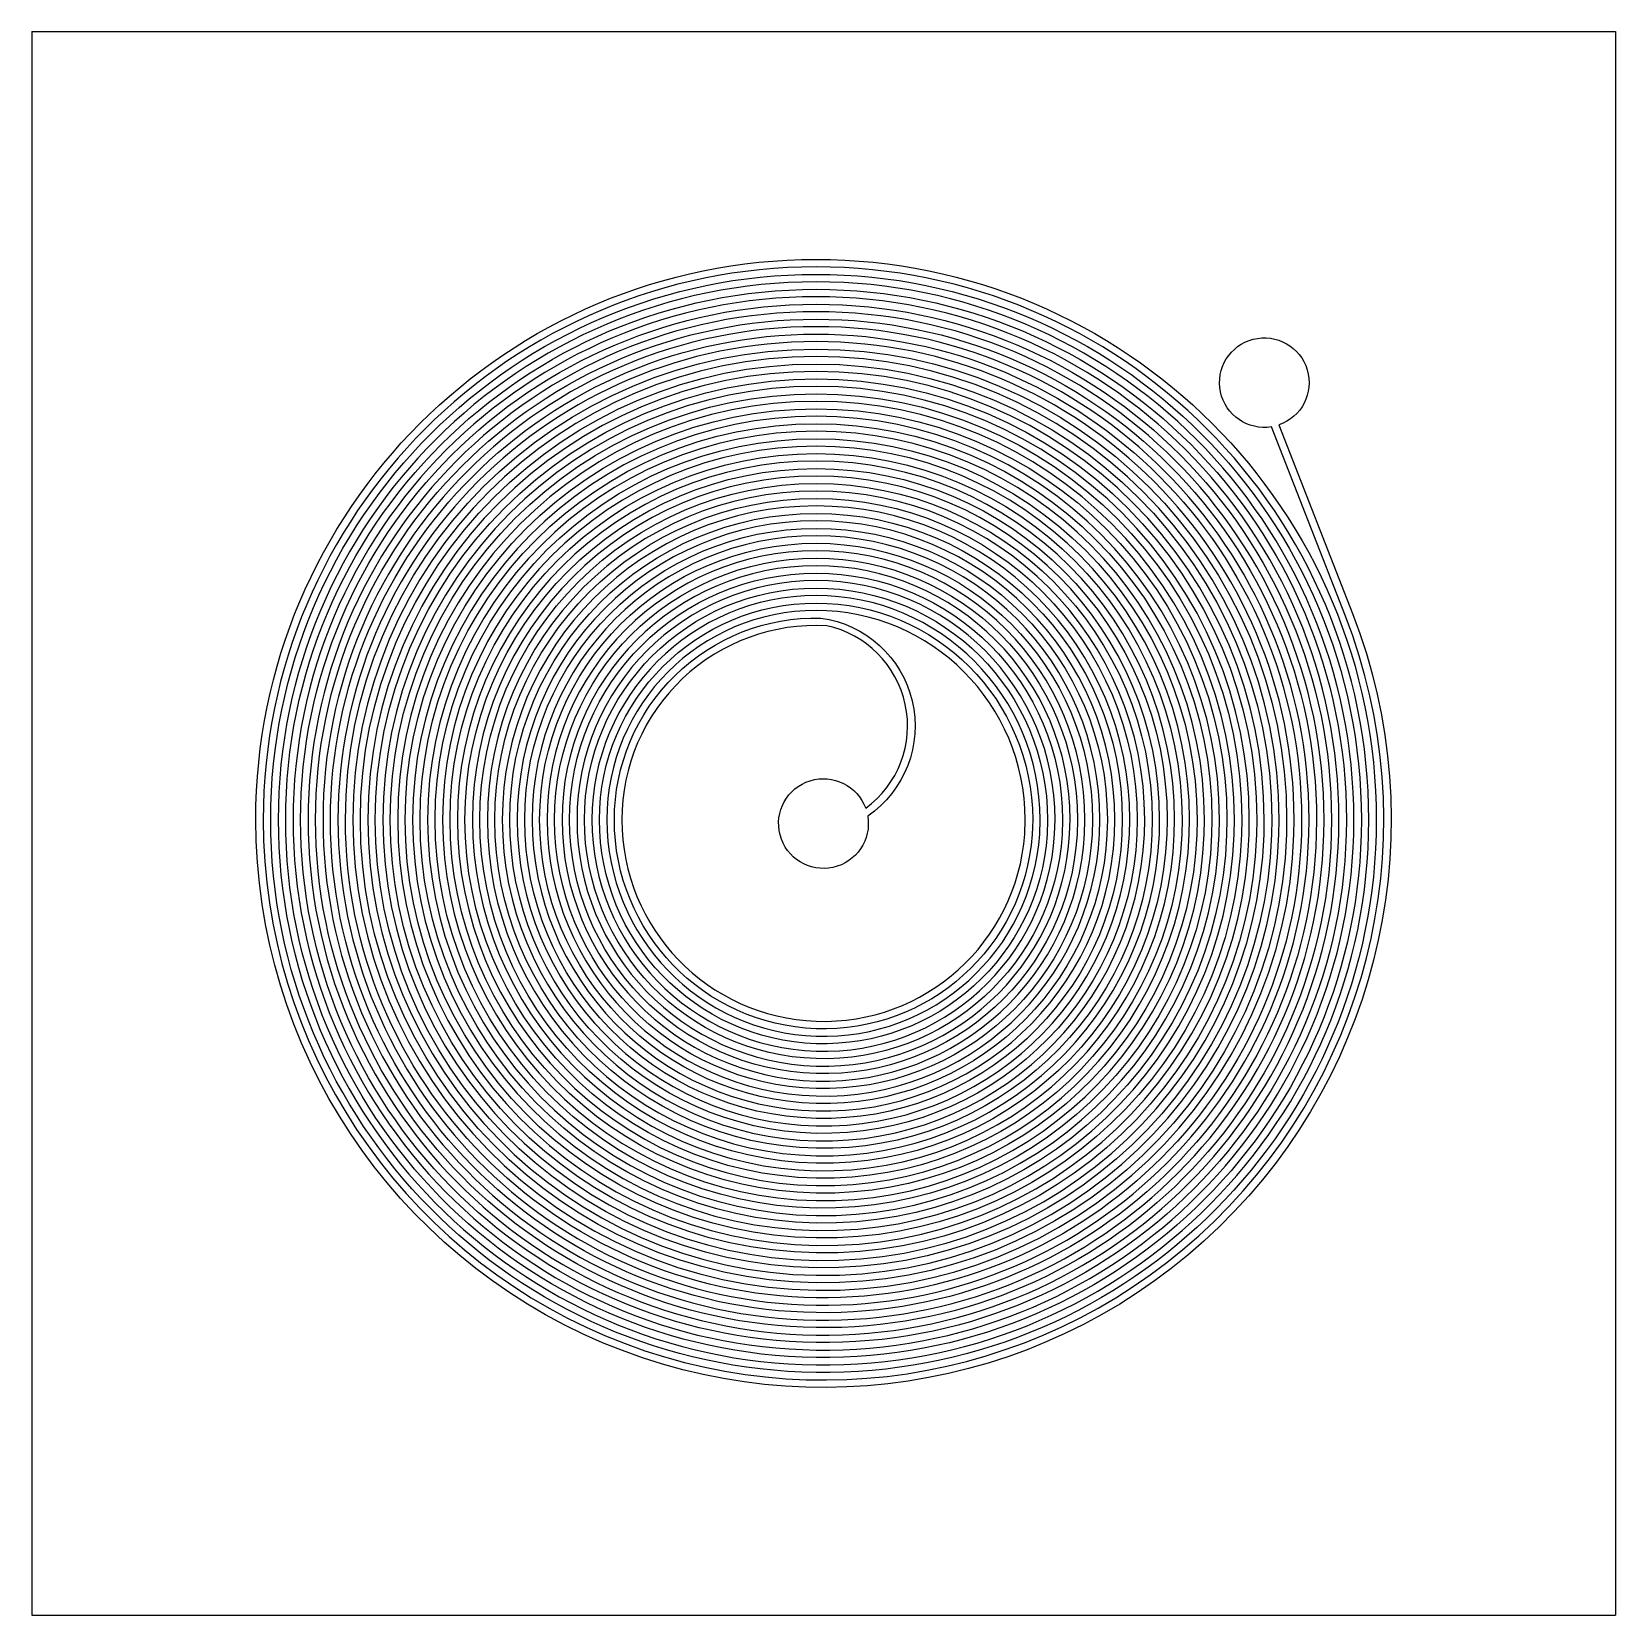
# Model space of a CAD drawing. Header units: millimetres. Extents: x 1987.1 to 2040.1, y 1316.8 to 1369.8.
import ezdxf

# ---------------------------------------------------------------- set-up
doc = ezdxf.new("R2010")
doc.units = ezdxf.units.MM

msp = doc.modelspace()

# ---------------------------------------------------------------- linework, layer by layer
for p, q in [((1987.128, 1369.785), (2040.128, 1369.785)), ((1987.128, 1369.785), (1987.128, 1316.785)), ((2040.128, 1369.785), (2040.128, 1316.785)), ((1987.128, 1316.785), (2040.128, 1316.785))]:
    msp.add_line(p, q)
msp.add_lwpolyline([(2013.734, 1349.902, 0.430358), (2006.878, 1343.412, 0.964901), (2020.361, 1342.93), (2020.378, 1343.412, 1), (2006.378, 1343.412, 0.967204), (2020.862, 1342.929), (2020.878, 1343.412, 1), (2005.878, 1343.412, 0.969223), (2021.363, 1342.928), (2021.378, 1343.412, 1), (2005.378, 1343.412, 0.971008), (2021.864, 1342.927), (2021.878, 1343.412, 1), (2004.878, 1343.412, 0.972598), (2022.364, 1342.926), (2022.378, 1343.412, 1), (2004.378, 1343.412, 0.974022), (2022.865, 1342.925), (2022.878, 1343.412, 1), (2003.878, 1343.412, 0.975305), (2023.366, 1342.924), (2023.378, 1343.412, 1), (2003.378, 1343.412, 0.976467), (2023.866, 1342.924), (2023.878, 1343.412, 1), (2002.878, 1343.412, 0.977525), (2024.367, 1342.923), (2024.378, 1343.412, 1), (2002.378, 1343.412, 0.978492), (2024.867, 1342.923), (2024.878, 1343.412, 1), (2001.878, 1343.412, 0.979379), (2025.368, 1342.922), (2025.378, 1343.412, 1), (2001.378, 1343.412, 0.980196), (2025.868, 1342.922), (2025.878, 1343.412, 1), (2000.878, 1343.412, 0.980951), (2026.369, 1342.922), (2026.378, 1343.412, 1), (2000.378, 1343.412, 0.98165), (2026.869, 1342.921), (2026.878, 1343.412, 1), (1999.878, 1343.412, 0.982299), (2027.369, 1342.921), (2027.378, 1343.412, 1), (1999.378, 1343.412, 0.982905), (2027.87, 1342.921), (2027.878, 1343.412, 1), (1998.878, 1343.412, 0.98347), (2028.37, 1342.92), (2028.378, 1343.412, 1), (1998.378, 1343.412, 0.983999), (2028.87, 1342.92), (2028.878, 1343.412, 1), (1997.878, 1343.412, 0.984495), (2029.37, 1342.92), (2029.378, 1343.412, 1), (1997.378, 1343.412, 0.984962), (2029.871, 1342.919), (2029.878, 1343.412, 1), (1996.878, 1343.412, 0.985401), (2030.371, 1342.919), (2030.378, 1343.412, 1), (1996.378, 1343.412, 0.985815), (2030.871, 1342.919), (2030.878, 1343.412, 1), (1995.878, 1343.412, 0.986206), (2031.371, 1342.919), (2031.378, 1343.412, 1), (1995.378, 1343.412, 0.986577), (2031.871, 1342.919), (2031.878, 1343.412, 1), (1994.878, 1343.412, 1.205634), (2031.097, 1350.224), (2028.626, 1356.56, -23.768938), (2028.87, 1356.622), (2031.329, 1350.315, -1.205634), (1994.628, 1343.412, -1), (2032.128, 1343.412), (2032.121, 1342.912, -0.986577), (1995.128, 1343.412, -1), (2031.628, 1343.412), (2031.621, 1342.912, -0.986206), (1995.628, 1343.412, -1), (2031.128, 1343.412), (2031.121, 1342.912, -0.985815), (1996.128, 1343.412, -1), (2030.628, 1343.412), (2030.621, 1342.912, -0.985401), (1996.628, 1343.412, -1), (2030.128, 1343.412), (2030.12, 1342.912, -0.984962), (1997.128, 1343.412, -1), (2029.628, 1343.412), (2029.62, 1342.912, -0.984495), (1997.628, 1343.412, -1), (2029.128, 1343.412), (2029.12, 1342.912, -0.983999), (1998.128, 1343.412, -1), (2028.628, 1343.412), (2028.62, 1342.912, -0.98347), (1998.628, 1343.412, -1), (2028.128, 1343.412), (2028.119, 1342.912, -0.982905), (1999.128, 1343.412, -1), (2027.628, 1343.412), (2027.619, 1342.912, -0.982299), (1999.628, 1343.412, -1), (2027.128, 1343.412), (2027.119, 1342.912, -0.98165), (2000.128, 1343.412, -1), (2026.628, 1343.412), (2026.618, 1342.912, -0.980951), (2000.628, 1343.412, -1), (2026.128, 1343.412), (2026.118, 1342.912, -0.980196), (2001.128, 1343.412, -1), (2025.628, 1343.412), (2025.618, 1342.912, -0.979379), (2001.628, 1343.412, -1), (2025.128, 1343.412), (2025.117, 1342.912, -0.978492), (2002.128, 1343.412, -1), (2024.628, 1343.412), (2024.617, 1342.912, -0.977525), (2002.628, 1343.412, -1), (2024.128, 1343.412), (2024.116, 1342.912, -0.976467), (2003.128, 1343.412, -1), (2023.628, 1343.412), (2023.615, 1342.912, -0.975305), (2003.628, 1343.412, -1), (2023.128, 1343.412), (2023.115, 1342.912, -0.974022), (2004.128, 1343.412, -1), (2022.628, 1343.412), (2022.614, 1342.912, -0.972598), (2004.628, 1343.412, -1), (2022.128, 1343.412), (2022.113, 1342.912, -0.971008), (2005.128, 1343.412, -1), (2021.628, 1343.412), (2021.612, 1342.912, -0.969223), (2005.628, 1343.412, -1), (2021.128, 1343.412), (2021.111, 1342.912, -0.967204), (2006.128, 1343.412, -1), (2020.628, 1343.412), (2020.61, 1342.912, -0.964901), (2006.628, 1343.412, -0.421245), (2013.54, 1350.16, -0.686184), (2015.107, 1343.535, -22.465429), (2015.039, 1343.793, 0.647697)], format="xyb", close=True)

doc.saveas('drawing.dxf')
